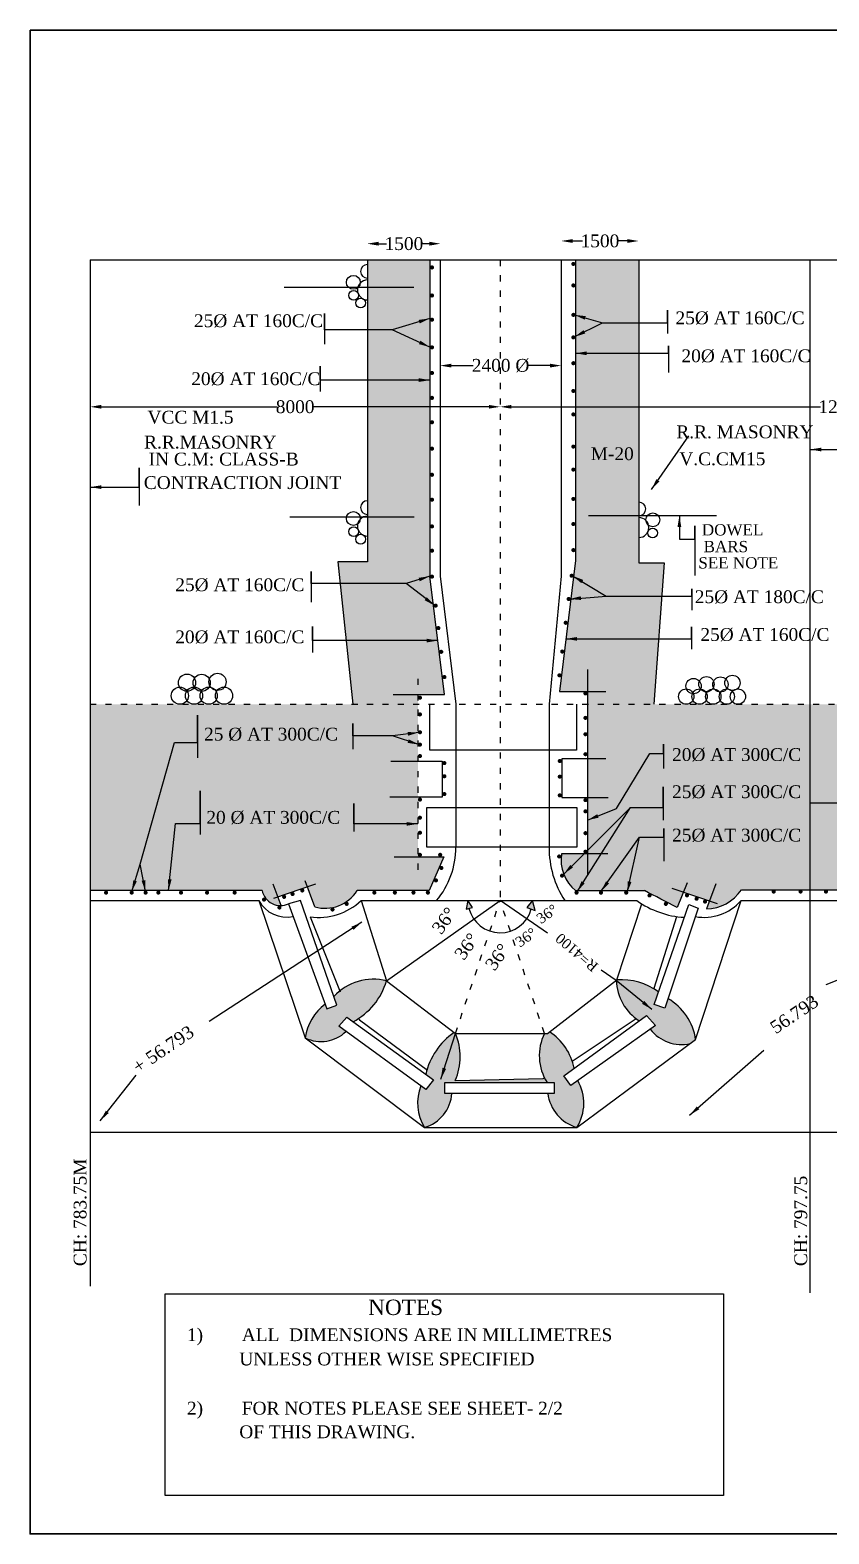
# Model space of a CAD drawing. Header units: millimetres. Extents: x 946 to 42532, y 696 to 30006.
# Drawn here: x 946 to 16527, y 696 to 30006 of the extents above; entities that cross this region are included whole.
import ezdxf

# ---------------------------------------------------------------- set-up
doc = ezdxf.new("R2010")
doc.units = ezdxf.units.MM
doc.header["$MEASUREMENT"] = 0
doc.header["$PDMODE"] = 66
doc.header["$PDSIZE"] = 170
doc.linetypes.add('ACAD_ISO03W100', pattern=[30, 12, -18])
for name, color, linetype in [('DIM', 5, 'Continuous'), ('DOT LINE', 3, 'ACAD_ISO03W100'), ('DWG. LINE', 1, 'Continuous'), ('HATCH', 2, 'Continuous'), ('TEXT', 7, 'Continuous')]:
    doc.layers.add(name, color=color, linetype=linetype)
doc.layers.add('TITLE', color=7, linetype='Continuous', lineweight=30)
doc.styles.get("Standard").update_dxf_attribs({"font": 'times.ttf', "height": 250})
doc.dimstyles.get("Standard").update_dxf_attribs({"dimtxt": 250, "dimasz": 220, "dimexe": 0.18, "dimexo": 0.0625, "dimgap": 0.09, "dimtad": 0, "dimtih": 1, "dimtoh": 1, "dimdec": 1, "dimzin": 0, "dimdsep": 46, "dimtxsty": 'Standard', "dimcen": 0.09, "dimse1": 1, "dimse2": 1, "dimclrd": 5, "dimclre": 5, "dimclrt": 4, "dimadec": 0, "dimazin": 0, "dimtfac": 1, "dimtdec": 1, "dimtofl": 0, "dimtmove": 0, "dimatfit": 3, "dimfxl": 0, "dimtolj": 1, "dimtzin": 0, "dimarcsym": 0})

# ---------------------------------------------------------------- blocks, each defined once
blk = doc.blocks.new('*D2')
at = {"layer": 'Defpoints', "color": 0}
for p in [(2117, 22680), (10114, 22680), (10114, 22664)]:
    blk.add_point(p, dxfattribs=at)
at = {"layer": 'DIM', "color": 5, "lineweight": -2}
for p, q in [((2337, 22664), (5764, 22664)), ((9894, 22664), (6467, 22664))]:
    blk.add_line(p, q, dxfattribs=at)
at = {"layer": 'DIM', "color": 5}
for points in [[(2337, 22701), (2337, 22628), (2117, 22664)], [(9894, 22701), (9894, 22628), (10114, 22664)]]:
    blk.add_solid(points, dxfattribs=at)
at = {"layer": 'DIM', "color": 4, "insert": (6116, 22664), "char_height": 250, "attachment_point": 5}
blk.add_mtext('\\A1;8000', dxfattribs=at)
blk = doc.blocks.new('*D3')
at = {"layer": 'Defpoints', "color": 0}
for p in [(7524, 25851), (8953, 25851), (8953, 25843)]:
    blk.add_point(p, dxfattribs=at)
at = {"layer": 'DIM', "color": 5, "lineweight": -2}
for p, q in [((7744, 25843), (7897, 25843)), ((8733, 25843), (8579, 25843))]:
    blk.add_line(p, q, dxfattribs=at)
at = {"layer": 'DIM', "color": 5}
for points in [[(7744, 25880), (7744, 25806), (7524, 25843)], [(8733, 25880), (8733, 25806), (8953, 25843)]]:
    blk.add_solid(points, dxfattribs=at)
at = {"layer": 'DIM', "color": 4, "insert": (8238, 25843), "char_height": 250, "attachment_point": 5}
blk.add_mtext('\\A1;1500', dxfattribs=at)
blk = doc.blocks.new('*D4')
at = {"layer": 'Defpoints', "color": 0}
for p in [(11306, 25889), (12816, 25896), (12816, 25889)]:
    blk.add_point(p, dxfattribs=at)
at = {"layer": 'DIM', "color": 5, "lineweight": -2}
for p, q in [((11526, 25896), (11720, 25896)), ((12596, 25896), (12402, 25896))]:
    blk.add_line(p, q, dxfattribs=at)
at = {"layer": 'DIM', "color": 5}
for points in [[(11526, 25932), (11526, 25859), (11306, 25896)], [(12596, 25932), (12596, 25859), (12816, 25896)]]:
    blk.add_solid(points, dxfattribs=at)
at = {"layer": 'DIM', "color": 4, "insert": (12061, 25896), "char_height": 250, "attachment_point": 5}
blk.add_mtext('\\A1;1500', dxfattribs=at)
blk = doc.blocks.new('*D5')
at = {"layer": 'Defpoints', "color": 0}
for p in [(8942, 23458), (11305, 23467), (11305, 23458)]:
    blk.add_point(p, dxfattribs=at)
at = {"layer": 'DIM', "color": 5, "lineweight": -2}
for p, q in [((9162, 23467), (9586, 23467)), ((11085, 23467), (10661, 23467))]:
    blk.add_line(p, q, dxfattribs=at)
at = {"layer": 'DIM', "color": 5}
for points in [[(9162, 23504), (9162, 23430), (8942, 23467)], [(11085, 23504), (11085, 23430), (11305, 23467)]]:
    blk.add_solid(points, dxfattribs=at)
at = {"layer": 'DIM', "color": 4, "insert": (10123, 23467), "char_height": 250, "attachment_point": 5}
blk.add_mtext('\\A1;2400 %%C', dxfattribs=at)
blk = doc.blocks.new('*D6')
at = {"layer": 'Defpoints', "color": 0}
for p in [(10114, 22664), (22037, 22664), (22037, 22664)]:
    blk.add_point(p, dxfattribs=at)
at = {"layer": 'DIM', "color": 5, "lineweight": -2}
for p, q in [((10334, 22664), (16360, 22664)), ((21817, 22664), (17226, 22664))]:
    blk.add_line(p, q, dxfattribs=at)
at = {"layer": 'DIM', "color": 5}
for points in [[(10334, 22701), (10334, 22628), (10114, 22664)], [(21817, 22701), (21817, 22628), (22037, 22664)]]:
    blk.add_solid(points, dxfattribs=at)
at = {"layer": 'DIM', "color": 4, "insert": (16793, 22664), "char_height": 250, "attachment_point": 5}
blk.add_mtext('\\A1;12000', dxfattribs=at)

msp = doc.modelspace()

# ---------------------------------------------------------------- hatches: boundary and pattern name
at = {"layer": 'DIM'}
h = msp.add_hatch(color=256, dxfattribs=at)
h.paths.add_polyline_path([(10742.54, 13041.31), (10633.14, 12907.1), (10797.85, 12848.42)])
h.paths.add_polyline_path([(9486.18, 13041.31), (9452.17, 12872.04), (9573.79, 12906.76)])
at = {"layer": 'HATCH'}
h = msp.add_hatch(dxfattribs=at)
h.set_pattern_fill('AR-SAND', color=256, scale=200, style=0)
h.paths.add_polyline_path([(2117.14, 16866.07), (2117.14, 13235.37), (5470.75, 13235.37, 0.36071126), (5842.36, 12943.34), (5777.79, 13112.42), (6351.58, 13311.02), (6497.08, 12915.79, 0.32797485), (7325.97, 13235.37), (8732.05, 13235.37), (9018.37, 13891.22), (8509.91, 13891.22), (8509.91, 16866.07)])
h.paths.add_polyline_path([(7241.37, 16866.07), (8509.91, 16866.07), (8509.91, 17054.19), (9028.36, 17054.19), (8745.22, 19361.35), (8745.22, 25528.18), (7524.51, 25528.18), (7524.51, 19640.41), (6950.49, 19640.41)])
h.paths.add_polyline_path([(11583.11, 19667.34), (11270.55, 17118.18), (11817.65, 17118.18), (11817.65, 16866.07), (13113.15, 16866.07), (13315.86, 19623.28), (12820.21, 19623.28), (12820.21, 25528.18), (11583.11, 25528.18)])
h.paths.add_polyline_path([(14273.29, 16866.07, -0.00602125), (14269.7, 16866.07), (14005.35, 16866.07, -0.00602125), (14001.76, 16866.07), (13745.65, 16866.07, -0.00602125), (13742.07, 16866.07), (11817.65, 16866.07), (11817.65, 13950.67), (11310.66, 13950.67, 0.25990809), (11585.14, 13233.63), (12929.24, 13233.63, -0.00272157), (13565.06, 12906.1), (13689.15, 13207.45), (14176.95, 13041.31), (14198.09, 13041.31), (14136.51, 12878.91, 0.25096369), (14819.15, 13251.88), (16157.35, 13251.88), (16157.35, 16866.07), (14753.51, 16866.07, -0.00602125), (14749.93, 16866.07), (14537.1, 16866.07, -0.00602125), (14533.51, 16866.07)])
h.paths.add_polyline_path([(17908.41, 16866.07, -0.0089532), (17903.07, 16866.07), (17691.99, 16866.07, -0.0089532), (17686.66, 16866.07), (17428.18, 16866.07, -0.0089532), (17422.84, 16866.07), (17160.24, 16866.07, -0.0089532), (17154.9, 16866.07), (16900.55, 16866.07, -0.0089532), (16895.21, 16866.07), (16157.35, 16866.07), (16157.35, 13251.88), (17301.23, 13251.88, 0.25325454), (17676.26, 12884.05), (17676.26, 13024.92), (18178.76, 13164.77), (18285.29, 12853.53, 0.26314526), (19117.79, 13261.58), (20570.6, 13261.58, 0.32686099), (20916.36, 13957.09), (20411.23, 13957.09), (20411.23, 16866.07)])
h.paths.add_polyline_path([(20911.57, 17103.13, -0.15457689), (20907.92, 17114.64, -0.13533679), (20910.75, 17124.89), (20570.49, 19635.85), (20570.49, 25528.18), (19228.75, 25528.18), (19228.75, 24961.47, -0.02501698), (19229.5, 24946.54, -0.02501698), (19228.75, 24931.62), (19228.75, 24712.19, -0.02501698), (19229.5, 24697.27, -0.02501698), (19228.75, 24682.34), (19228.75, 24466.66, -0.02501698), (19229.5, 24451.73, -0.02501698), (19228.75, 24436.81), (19228.75, 24222.81, -0.02501698), (19229.5, 24207.88, -0.02501698), (19228.75, 24192.96), (19228.75, 19649.31), (18745.51, 19649.31), (18959.05, 16866.07), (20411.23, 16866.07), (20411.23, 17103.13)])
h.paths.add_polyline_path([(23616, 16866.07), (24873.79, 16866.07), (25103.54, 19643.27), (24590.99, 19643.27), (24590.99, 25528.18), (23361.39, 25528.18), (23361.39, 19736.1), (23114.07, 17081.07), (23616, 17081.07)])
h.paths.add_polyline_path([(23616, 16866.07), (23616, 13879.08), (23158.41, 13879.08, 0.33565531), (23410.51, 13261.44), (24514.17, 13261.44, 0.08676657), (25550.75, 12953.07), (25678.75, 13302.78), (26157.17, 13168.71), (26069.35, 12960.58, 0.23058534), (26655.86, 13261.44), (27930.94, 13261.44), (27930.94, 16866.07), (27246.31, 16866.07, -0.0089532), (27240.97, 16866.07), (27029.9, 16866.07, -0.0089532), (27024.56, 16866.07), (26766.08, 16866.07, -0.0089532), (26760.74, 16866.07), (26498.14, 16866.07, -0.0089532), (26492.8, 16866.07), (26238.45, 16866.07, -0.0089532), (26233.11, 16866.07)])
h.paths.add_polyline_path([(30913.04, 16866.07), (32288.06, 16866.07), (32288.06, 17071.7), (32731.52, 17071.7), (32390.02, 19745.7), (32390.02, 25528.18), (31148.57, 25528.18), (31148.57, 24763.49, -0.00867306), (31148.66, 24758.31, -0.00867306), (31148.57, 24753.13), (31148.57, 24514.22, -0.00867306), (31148.66, 24509.03, -0.00867306), (31148.57, 24503.85), (31148.57, 24268.68, -0.00867306), (31148.66, 24263.5, -0.00867306), (31148.57, 24258.32), (31148.57, 24024.83, -0.00867306), (31148.66, 24019.65, -0.00867306), (31148.57, 24014.47), (31148.57, 21031.71, -0.00867306), (31148.66, 21026.53, -0.00867306), (31148.57, 21021.34), (31148.57, 20782.43, -0.00867306), (31148.66, 20777.25, -0.00867306), (31148.57, 20772.07), (31148.57, 20536.9, -0.00867306), (31148.66, 20531.72, -0.00867306), (31148.57, 20526.53), (31148.57, 20293.05, -0.00867306), (31148.66, 20287.87, -0.00867306), (31148.57, 20282.68), (31148.57, 19664.71), (30677.29, 19664.71)])
h.paths.add_polyline_path([(4317.66, 14462.59), (7003.4, 14462.59), (7003.4, 14859.76), (4317.66, 14859.76)], flags=24)
h.paths.add_polyline_path([(4272.82, 16083.89), (6958.57, 16083.89), (6958.57, 16481.06), (4272.82, 16481.06)], flags=24)
h.paths.add_polyline_path([(11817.83, 21556.46), (12765.02, 21556.46), (12765.02, 21937.14), (11817.83, 21937.14)], flags=24)
h.paths.add_polyline_path([(13401.51, 14115.97), (15994.97, 14115.97), (15994.97, 14513.14), (13401.51, 14513.14)], flags=24)
h.paths.add_polyline_path([(13401.51, 14962.57), (15994.97, 14962.57), (15994.97, 15359.74), (13401.51, 15359.74)], flags=24)
h.paths.add_polyline_path([(13401.51, 15686.36), (15994.97, 15686.36), (15994.97, 16083.53), (13401.51, 16083.53)], flags=24)
h.paths.add_polyline_path([(17410.45, 14301.4), (20003.91, 14301.4), (20003.91, 14698.57), (17410.45, 14698.57)], flags=24)
h.paths.add_polyline_path([(19227.97, 18446.26), (20175.16, 18446.26), (20175.16, 18826.94), (19227.97, 18826.94)], flags=24)
h.paths.add_polyline_path([(23728.18, 19486.35), (24675.37, 19486.35), (24675.37, 19867.03), (23728.18, 19867.03)], flags=24)
h.paths.add_polyline_path([(25334.52, 14358.64), (29153.55, 14358.64), (29153.55, 14742.02), (25334.52, 14742.02)], flags=9)
h.paths.add_polyline_path([(25354.94, 14814.33), (28517.7, 14814.33), (28517.7, 15197.72), (25354.94, 15197.72)], flags=9)
h.paths.add_polyline_path([(25273.25, 15331.24), (28261.9, 15331.24), (28261.9, 15714.62), (25273.25, 15714.62)], flags=9)
h.paths.add_polyline_path([(24309.8, 14039.16), (26657.04, 14039.16), (26657.04, 14436.33), (24309.8, 14436.33)], flags=24)
h.paths.add_polyline_path([(31363.62, 19826.29), (32197.14, 19826.29), (32197.14, 20161.29), (31363.62, 20161.29)], flags=24)
h = msp.add_hatch(dxfattribs=at)
h.set_pattern_fill('AR-SAND', color=256, scale=200, style=0)
h.paths.add_polyline_path([(7899.86, 11475, 0.27204597), (6872.39, 11171.8), (6931.78, 11000.96), (6736.04, 10929.84), (6703.67, 11018.45, 0.21058961), (6314.53, 10363.57, 0.31975954), (7107.82, 10490.29), (6966.34, 10593.04), (7123.66, 10766.94), (7244.56, 10679.63, 0.20236865)])
h.paths.add_polyline_path([(9175.21, 9281.87), (9033.54, 9281.87), (9033.54, 9492.57), (11028.56, 9492.57, -0.02726371), (10976.39, 9587.19), (10951.04, 9572.28), (9238.19, 9533.38, 0.20580299), (9242.19, 10450.94), (9216.92, 10470.22, 0.19094476), (8665.97, 9653.17), (8811.77, 9547.89), (8667.84, 9357.27), (8568.47, 9429.44, 0.23489927), (8636.21, 8618.65, 0.31254943)])
h.paths.add_polyline_path([(11629.97, 9532.26), (11489.94, 9433.12), (11356.5, 9626.66), (11557.32, 9773.05, 0.20105389), (11075.56, 10481.94), (11035.22, 10450.94), (10977.45, 10450.94, 0.25808841), (11028.56, 9492.57), (11166.13, 9492.57), (11166.13, 9281.87), (11043.01, 9281.87, 0.29636069), (11609.06, 8618.65, 0.27921321)])
h.paths.add_polyline_path([(13387.06, 11133.53), (13323.55, 10944.06), (13115.19, 11017.53), (13201.1, 11263.86, 0.17441791), (12392.85, 11494.14), (12376.42, 11481.51, 0.24405635), (12826.07, 10697.88), (12967.8, 10801.2), (13145.52, 10605.27), (13040.65, 10531.02, 0.28662421), (13822.37, 10253.15), (13927.46, 10330.75, 0.22534453)])
h.paths.add_polyline_path([(19001.38, 10741.85), (19178.89, 10624, 0.14115334), (19796.44, 11429.18), (19784.87, 11437.06), (19777.37, 11459.33, 0.21146088), (18792.05, 11162.06), (18875.25, 10944.11), (18625.52, 10824.78), (18572.09, 10970.74, 0.27452337), (18106.69, 10297.69), (18120.26, 10257.35), (18157.55, 10232.7, 0.26026195), (18962.15, 10436.68), (18822.23, 10530.32)])
h.paths.add_polyline_path([(21096.44, 9319.57), (20968.82, 9319.57), (20968.82, 9574.49), (21163.98, 9574.49, 0.1391299), (21189.77, 10504.82), (21152.94, 10504.82), (21124.21, 10524.39, 0.23758714), (20517.02, 9735.59), (20684.3, 9624.53), (20548.58, 9375.03), (20408.08, 9469.06, 0.26165868), (20546.74, 8653.69, 0.33854843)])
h.paths.add_polyline_path([(23394.11, 9506.16), (23306.33, 9447.74), (23167.04, 9645.79), (23314.97, 9743.94, 0.17757865), (22925.16, 10504.82), (22872.68, 10504.82, 0.29553448), (22751.45, 9574.49), (22939.46, 9574.49), (22939.46, 9319.57), (22836.57, 9319.57, 0.35120207), (23430.61, 8653.69), (23463.05, 8653.69, 0.27296089)])
h.paths.add_polyline_path([(25334.57, 11027.9), (25309.78, 10946.4), (25097.41, 11013.08), (25704.37, 13104.43), (25946.89, 13041.31), (25873.97, 12801.52, 0.2876001), (26657.28, 13041.31), (27930.94, 13041.31), (27930.94, 13261.44), (26655.86, 13261.44, -0.23058534), (26069.35, 12960.58), (26157.17, 13168.71), (25678.75, 13302.78), (25550.75, 12953.07, -0.08676657), (24514.17, 13261.44), (23410.51, 13261.44, -0.33565531), (23158.41, 13879.08), (23616, 13879.08), (23616, 15156.69), (23114.59, 15156.69), (23114.59, 15834.13), (23616, 15834.13), (23616, 16866.07), (23421.81, 16866.07), (23421.81, 16030.75), (22957.03, 16030.75), (22957.03, 14942.39), (23413.54, 14942.39), (23413.54, 14136.52), (22957.03, 14136.52), (22957.03, 13956.37, 0.30493717), (23357.19, 13041.31), (24686.27, 13041.31, 0.07294796), (25537.62, 12842), (25079.66, 11243.19, 0.24949206), (24230.24, 11486.5, 0.32391956), (24682.49, 10651.22), (24906.96, 10800.15), (25056.97, 10612.81), (24899.56, 10508.06, 0.3693712), (25759.82, 10289.22), (25838.6, 10345.9, 0.23408981)])
h.paths.add_polyline_path([(24691.45, 13128.7, -1), (24731.45, 13128.7, -1)], flags=16)
h.paths.add_polyline_path([(26389.64, 13002.17, -1), (26429.64, 13002.17, -1)], flags=16)
h.paths.add_polyline_path([(26054.04, 13149.83, -1), (26094.04, 13149.83, -1)], flags=16)
h.paths.add_polyline_path([(25878.32, 13199.05, -1), (25918.32, 13199.05, -1)], flags=16)
h.paths.add_polyline_path([(23343.44, 15874.57, -1), (23383.44, 15874.57, -1)], flags=16)
h.paths.add_polyline_path([(31661.83, 11427.39), (31640.13, 11441.45, 0.21291992), (30829.61, 11172.46), (30882.86, 11033.7), (30660.33, 10908.98), (30613.67, 11031.7, 0.25806959), (30108.57, 10397.16), (30124.74, 10352.14), (30277.73, 10243.82, 0.14834625), (31061.77, 10471.94), (30903.64, 10587.77), (31074.92, 10724.67), (31185.13, 10647.01, 0.20397413)])
h.paths.add_polyline_path([(33005.61, 9342.29), (32858.48, 9342.29), (32858.48, 9560.64), (33139.22, 9560.64, 0.23496638), (33087.73, 10535.03), (33038.9, 10535.03, 0.21488879), (32491.97, 9726.21), (32629.26, 9629.47), (32492.24, 9424.13), (32387.77, 9500.65, 0.23749574), (32475.76, 8687.66), (32526.8, 8651.52), (32583.39, 8651.52, 0.27066507)])
h.paths.add_polyline_path([(35458.56, 9610.69), (36804.45, 10665.43), (36653.94, 10842.66), (35346.64, 9814.28, 0.17282554), (34754.81, 10561.43), (34718.73, 10535.03, 0.23034721), (34796.69, 9560.64), (34960.04, 9560.64), (34960.04, 9342.29), (34814.71, 9342.29, 0.2926363), (35407.41, 8651.52), (35432.93, 8670.54, 0.29468929)])
h.paths.add_polyline_path([(37098.14, 11227.67), (37075.84, 11158.01), (36854.16, 11231.74), (36898.5, 11365.06, 0.20609527), (36038.21, 11562.21), (36007.26, 11477.88, 0.25740166), (36472.91, 10700.25), (36653.94, 10842.66), (36804.45, 10665.43), (36723.16, 10601.73, 0.19131222), (37600.93, 10286.45), (37611.24, 10318.82, 0.29916892)])

# ---------------------------------------------------------------- linework, layer by layer
at = {"layer": 'DIM'}
for points in [[(6686.77, 24161.87), (6686.77, 24480.26), (6686.77, 23887.57)], [(13379.84, 24302.44), (13379.84, 24546.47), (13379.84, 24094.43)], [(13394.72, 23706.49), (13394.72, 23853.98), (13394.72, 23330.01)], [(6601.66, 23184.31), (6601.66, 23455.44), (6601.66, 22965.32)], [(3071.65, 21098.23), (3071.65, 21473.65), (3071.65, 20740.86)], [(13909.11, 20085.99), (13909.11, 20341.11), (13909.11, 19374.35)], [(8280.8, 19217.63), (6429.1, 19217.63), (6429.1, 19453.38), (6429.1, 18858.02)], [(13850.57, 18976.02), (13850.57, 19115.75), (13850.57, 18700.79)], [(6452.49, 18107.51), (6452.49, 18381.23), (6452.49, 17872.19)], [(13849.14, 18141.03), (13849.14, 18378.62), (13849.14, 17939.74)], [(3766.03, 16122.53), (4209.32, 16122.53), (4209.32, 16653.86), (4209.32, 15823.84)], [(7239.38, 16249.26), (7239.38, 16488.76), (7239.38, 15994.3)], [(13034.11, 15909.49), (13299.96, 15909.49), (13299.96, 16088.78), (13299.96, 15617.32)], [(13295.18, 14851.76), (13295.18, 15259.85), (13295.18, 14606.84)], [(4261.4, 14539.57), (4261.4, 15181.87), (4261.4, 14325.34)], [(7259.14, 14535.01), (7259.14, 14929.03), (7259.14, 14384.35)], [(16157.35, 14946.07), (19726.46, 14946.07)], [(13307.2, 14278.74), (13307.2, 14444.06), (13307.2, 13807.58)], [(9452.17, 12872.04), (9573.79, 12906.76), (9486.18, 13041.31), (9452.17, 12872.04)], [(10633.14, 12907.1), (10797.85, 12848.42), (10742.54, 13041.31), (10633.14, 12907.1)]]:
    msp.add_lwpolyline(points, dxfattribs=at)
msp.add_arc((10114.36, 13041.31), 628.18, 194.199149, 344.743669, dxfattribs=at)
at = {"layer": 'DOT LINE', "ltscale": 10}
for points in [[(10114.36, 25528.18), (10114.36, 13041.31)], [(8509.91, 17362.23), (8509.91, 13483.88)], [(2117.14, 16866.07), (41741.03, 16866.07)], [(9242.19, 10450.94), (10114.36, 13041.31)], [(10977.45, 10450.94), (10114.36, 13041.31)]]:
    msp.add_lwpolyline(points, dxfattribs=at)
at = {"layer": 'DWG. LINE'}
for p, q in [((8741.07, 15974.16), (8741.07, 16866.07)), ((11602.69, 16866.07), (11602.69, 15974.16)), ((11602.69, 15974.16), (8741.07, 15974.16))]:
    msp.add_line(p, q, dxfattribs=at)
for points in [[(2117.14, 25528.18), (41735.11, 25528.18), (41735.11, 8517.26), (2117.14, 8517.26)], [(2117.14, 25528.18), (2117.14, 5526.35)], [(7524.51, 25528.18), (7524.51, 19640.41)], [(8745.22, 25528.18), (8745.22, 19361.35)], [(8941.84, 25528.18), (8941.84, 19361.35)], [(11304.56, 25528.18), (11304.56, 19361.35)], [(11583.11, 25528.18), (11583.11, 19667.34)], [(12820.21, 25528.18), (12820.21, 19623.28)], [(16157.35, 25528.18), (16157.35, 5392.75)], [(8429.95, 24990.59), (5902.44, 24990.59)], [(6010.96, 20518.34), (8436.98, 20518.34)], [(11834.48, 20542.36), (14336.39, 20542.36)], [(7524.51, 19640.41), (6950.49, 19640.41)], [(6950.49, 19640.41), (7241.37, 16866.07)], [(11583.11, 19667.34), (11270.55, 17118.18), (12172.52, 17118.18)], [(8029.18, 17054.19), (9028.36, 17054.19), (8745.22, 19361.35)], [(8941.84, 19361.35), (9249.01, 16866.07), (9249.01, 14079.66)], [(11304.56, 19361.35), (11067.42, 16866.07), (11067.42, 14079.66)], [(12820.21, 19623.28), (13315.86, 19623.28), (13113.15, 16866.07)], [(11817.65, 17541.68), (11817.65, 13536.99)], [(7984.4, 15755.72), (8985.33, 15755.72), (8985.33, 15054.91), (7960.76, 15054.91)], [(12175.48, 15804.28), (11316.41, 15804.28), (11316.41, 15046.5), (12218.04, 15046.5)], [(8047.67, 13891.22), (9018.37, 13891.22), (8732.05, 13235.37), (7325.97, 13235.37)], [(12212.43, 13950.67), (11310.66, 13950.67)], [(5470.75, 13235.37), (2117.14, 13235.37)], [(5842.36, 12943.34), (5684.47, 13356.78)], [(5699.08, 13085.18), (6517.54, 13368.46)], [(6497.08, 12915.79), (6310.01, 13423.95)], [(11585.14, 13233.63), (12929.24, 13233.63)], [(13465.29, 13283.7), (14349.22, 12982.64)], [(13761.59, 13383.38), (13565.06, 12906.1)], [(14320.94, 13365.26), (14136.51, 12878.91)], [(14819.15, 13251.88), (17301.23, 13251.88)], [(2117.14, 13041.31), (5408.16, 13041.31)], [(5408.16, 13041.31), (6314.53, 10363.57), (8636.21, 8618.65), (11609.06, 8618.65), (13927.46, 10330.75), (14813.84, 13041.31)], [(6736.04, 10929.84), (6931.78, 11000.96), (6222.44, 13041.31), (5988.14, 12977.47), (6736.04, 10929.84)], [(7401.2, 13041.31), (7899.86, 11475), (9242.19, 10450.94), (11035.22, 10450.94), (12392.85, 11494.14), (12878.42, 12974.94)], [(7401.2, 13041.31), (12779.41, 13041.31)], [(7899.86, 11475), (10114.36, 13041.31)], [(11038.95, 12403.76), (10114.36, 13041.31)], [(13794.19, 12964.34), (13977.11, 12893.93), (13323.55, 10944.06), (13115.19, 11017.53), (13794.19, 12964.34)], [(14176.95, 13041.31), (14198.09, 13041.31)], [(14813.84, 13041.31), (17183.54, 13041.31)], [(6407.77, 12724.56), (6993.17, 11258.47)], [(13110.35, 11323.21), (13117.51, 11335.29), (13562.42, 12731.2)], [(12376.42, 11481.51), (12087.26, 11680.9)], [(8811.77, 9547.89), (8667.84, 9357.27), (6966.34, 10593.04), (7123.66, 10766.94), (8811.77, 9547.89)], [(7351.86, 10742.39), (7368.37, 10718.64), (8695.28, 9736.04)], [(12967.8, 10801.2), (13145.52, 10605.27), (11489.94, 9433.12), (11356.5, 9626.66), (12967.8, 10801.2)], [(11520.83, 9907.61), (12766.27, 10742.62)], [(9233.86, 9533.29), (10951.04, 9572.28), (10976.39, 9587.19)]]:
    msp.add_lwpolyline(points, dxfattribs=at)
for points in [[(8684.88, 14853.72), (11608.98, 14853.72), (11608.98, 14079.66), (8684.88, 14079.66)], [(11166.13, 9492.57), (11166.13, 9281.87), (9033.54, 9281.87), (9033.54, 9492.57), (11166.13, 9492.57)], [(3582.5, 5373.5), (14471.5, 5373.5), (14471.5, 1446.5), (3582.5, 1446.5)]]:
    msp.add_lwpolyline(points, close=True, dxfattribs=at)
for centre, radius, start, end in [((7659.87, 14066.56), 1589.2, 319.824254, 0.472178), ((12958.04, 14074.48), 1890.63, 179.843069, 213.124925), ((12091.01, 13838.33), 788.4, 171.808437, 230.085571), ((5832.62, 13313.39), 370.18, 192.167747, 294.842424), ((6694.13, 13639.44), 750, 254.767472, 327.400229), ((-16839.11, -45336.04), 65700.54, 62.4340704, 63.0578073), ((14129.69, 13702.59), 823.7, 270.474374, 326.82717), ((5945.78, 13325.9), 608.3, 207.89383, 282.531123), ((6576.72, 13910.91), 1198.32, 261.894761, 313.474577), ((13798.38, 14454.43), 1742.18, 234.205187, 266.996676), ((14095.51, 13662.05), 949.37, 259.452857, 319.168446), ((7644.13, 10449.08), 1057.31, 76.003505, 136.878623), ((6629.87, 11853.7), 1325.25, 297.634293, 343.395761), ((13356.15, 11522.86), 980.6, 182.416663, 237.277799), ((12476.94, 10255.75), 1241.25, 54.308878, 93.884405), ((7252.06, 10249.53), 944.44, 125.49578, 173.064302), ((12811.87, 10163.05), 1128.12, 8.548636, 59.345321), ((6622.24, 10983.74), 692.31, 243.610815, 314.539506), ((9972.19, 9366.66), 1337.27, 124.387553, 167.628365), ((8172.8, 9996.82), 1161.82, 336.491448, 23.008535), ((11869.5, 10017.96), 991.58, 154.109448, 211.99576), ((10470.61, 9552.67), 1108.84, 11.463875, 56.935802), ((13653.97, 11017.91), 783.08, 218.444041, 282.418379), ((9417.64, 9092.16), 913.7, 158.337782, 211.214108), ((10865.27, 9092.72), 882.02, 327.488085, 29.889827), ((8427.04, 9339.27), 750.37, 286.186029, 355.612448), ((11836.36, 9385.82), 800.14, 187.465157, 253.496169)]:
    msp.add_arc(centre, radius, start, end, dxfattribs=at)
at = {"layer": 'HATCH', "const_width": 40}
for points in [[(8765.26, 25379.62, 1), (8805.26, 25379.62, 1)], [(11522.6, 25449.44, 1), (11562.6, 25449.44, 1)], [(11522.6, 25028.73, 1), (11562.6, 25028.73, 1)], [(8765.26, 24833.17, 1), (8805.26, 24833.17, 1)], [(8765.26, 24360.95, 1), (8805.26, 24360.95, 1)], [(11522.6, 24456.18, 1), (11562.6, 24456.18, 1)], [(11522.6, 24017.29, 1), (11562.6, 24017.29, 1)], [(8765.26, 23821.4, 1), (8805.26, 23821.4, 1)], [(11522.6, 23513.94, 1), (11562.6, 23513.94, 1)], [(8765.26, 23323.63, 1), (8805.26, 23323.63, 1)], [(8765.26, 22838.36, 1), (8805.26, 22838.36, 1)], [(11522.6, 22972.84, 1), (11562.6, 22972.84, 1)], [(8765.26, 22363.4, 1), (8805.26, 22363.4, 1)], [(11522.6, 22514.83, 1), (11562.6, 22514.83, 1)], [(8765.26, 21848.03, 1), (8805.26, 21848.03, 1)], [(11522.6, 21888.68, 1), (11562.6, 21888.68, 1)], [(11522.6, 21440.33, 1), (11562.6, 21440.33, 1)], [(8765.26, 21338.88, 1), (8805.26, 21338.88, 1)], [(8765.26, 20852.47, 1), (8805.26, 20852.47, 1)], [(11522.6, 20868.87, 1), (11562.6, 20868.87, 1)], [(8765.26, 20332.08, 1), (8805.26, 20332.08, 1)], [(11522.6, 20378.93, 1), (11562.6, 20378.93, 1)], [(8765.26, 19859.24, 1), (8805.26, 19859.24, 1)], [(11522.6, 19870.2, 1), (11562.6, 19870.2, 1)], [(8765.26, 19354.75, 1), (8805.26, 19354.75, 1)], [(11487.76, 19370.92, 1), (11527.76, 19370.92, 1)], [(8837.44, 18789.28, 1), (8877.44, 18789.28, 1)], [(11430.5, 18917.35, 1), (11470.5, 18917.35, 1)], [(11373.12, 18454.11, 1), (11413.12, 18454.11, 1)], [(8889.96, 18350.57, 1), (8929.96, 18350.57, 1)], [(8945.81, 17888.19, 1), (8985.81, 17888.19, 1)], [(11305.36, 17893.91, 1), (11345.36, 17893.91, 1)], [(9008.11, 17396.64, 1), (9048.11, 17396.64, 1)], [(11251.15, 17430.51, 1), (11291.15, 17430.51, 1)], [(8530.34, 16993.1, 1), (8570.34, 16993.1, 1)], [(11758.01, 17077.76, 1), (11798.01, 17077.76, 1)], [(8530.34, 16667.66, 1), (8570.34, 16667.66, 1)], [(11758.01, 16601.02, 1), (11798.01, 16601.02, 1)], [(8530.34, 16320.46, 1), (8570.34, 16320.46, 1)], [(11758.01, 16282.53, 1), (11798.01, 16282.53, 1)], [(8530.34, 16079.5, 1), (8570.34, 16079.5, 1)], [(8530.34, 15856.91, 1), (8570.34, 15856.91, 1)], [(11758.01, 15892.9, 1), (11798.01, 15892.9, 1)], [(9006.61, 15719.7, 1), (9046.61, 15719.7, 1)], [(11257.25, 15760.48, 1), (11297.25, 15760.48, 1)], [(9006.61, 15463.94, 1), (9046.61, 15463.94, 1)], [(11257.25, 15455.32, 1), (11297.25, 15455.32, 1)], [(8529.9, 15009.44, 1), (8569.9, 15009.44, 1)], [(9006.61, 15115.58, 1), (9046.61, 15115.58, 1)], [(11257.25, 15090.72, 1), (11297.25, 15090.72, 1)], [(11758.96, 14998.79, 1), (11798.96, 14998.79, 1)], [(8529.9, 14655.09, 1), (8569.9, 14655.09, 1)], [(11758.96, 14779.87, 1), (11798.96, 14779.87, 1)], [(8529.9, 14361.52, 1), (8569.9, 14361.52, 1)], [(11758.96, 14354.34, 1), (11798.96, 14354.34, 1)], [(8529.9, 13931.63, 1), (8569.9, 13931.63, 1)], [(8924.65, 13931.63, 1), (8964.65, 13931.63, 1)], [(11244.97, 13900.18, 1), (11284.97, 13900.18, 1)], [(11758.96, 13993.38, 1), (11798.96, 13993.38, 1)], [(8948.97, 13676.01, 1), (8988.97, 13676.01, 1)], [(11303.35, 13526.81, 1), (11343.35, 13526.81, 1)], [(2408.79, 13195.79, 1), (2448.79, 13195.79, 1)], [(2908.53, 13195.79, 1), (2948.53, 13195.79, 1)], [(3179.12, 13195.79, 1), (3219.12, 13195.79, 1)], [(3428.32, 13195.79, 1), (3468.32, 13195.79, 1)], [(3870.13, 13195.79, 1), (3910.13, 13195.79, 1)], [(4378.83, 13195.79, 1), (4418.83, 13195.79, 1)], [(4915.37, 13195.79, 1), (4955.37, 13195.79, 1)], [(6045.24, 13168.71, 1), (6085.24, 13168.71, 1)], [(6235.32, 13236.99, 1), (6275.32, 13236.99, 1)], [(7641.24, 13195.45, 1), (7681.24, 13195.45, 1)], [(8040.4, 13195.45, 1), (8080.4, 13195.45, 1)], [(8404.26, 13195.45, 1), (8444.26, 13195.45, 1)], [(8684.5, 13195.45, 1), (8724.5, 13195.45, 1)], [(8841.87, 13432.61, 1), (8881.87, 13432.61, 1)], [(11583.73, 13194.66, 1), (11623.73, 13194.66, 1)], [(12060.49, 13194.66, 1), (12100.49, 13194.66, 1)], [(12552.52, 13194.66, 1), (12592.52, 13194.66, 1)], [(15429.41, 13215.79, 1), (15469.41, 13215.79, 1)], [(15953.11, 13215.79, 1), (15993.11, 13215.79, 1)], [(16449.29, 13215.79, 1), (16489.29, 13215.79, 1)], [(5489.39, 13059.5, 1), (5529.39, 13059.5, 1)], [(5789.45, 12904.8, 1), (5829.45, 12904.8, 1)], [(5881.29, 13112.05, 1), (5921.29, 13112.05, 1)], [(6824.78, 12865.68, 1), (6864.78, 12865.68, 1)], [(7101.51, 12976.33, 1), (7141.51, 12976.33, 1)], [(13007.57, 13140.16, 1), (13047.57, 13140.16, 1)], [(13326.18, 12975.18, 1), (13366.18, 12975.18, 1)], [(13738.58, 13141.86, 1), (13778.58, 13141.86, 1)], [(13924.88, 13076.11, 1), (13964.88, 13076.11, 1)], [(14090.92, 13021.48, 1), (14130.92, 13021.48, 1)]]:
    msp.add_lwpolyline(points, format="xyb", close=True, dxfattribs=at)
at = {"layer": 'HATCH'}
for centre, radius in [((7251.79, 25089.93), 135.21), ((7256.99, 24835.35), 93.61), ((7394.8, 24687.27), 96.21), ((7251.79, 20486.11), 135.21), ((13092.93, 20459.39), 135.21), ((7256.99, 20231.52), 93.61), ((13087.73, 20204.8), 93.61), ((7394.8, 20083.44), 96.21), ((4008.08, 17286.99), 167.33), ((4292.24, 17283.87), 167.33), ((4602.9, 17302.39), 167.33), ((13885.72, 17221.34), 149.01), ((14138.23, 17257.03), 149.01), ((14410.48, 17251.48), 149.01), ((14644.11, 17281.91), 149.01), ((3866.67, 17033.4), 167.33), ((4144.43, 17033.4), 167.33), ((4430.44, 17033.4), 167.33), ((4728.77, 17033.4), 167.33), ((13743.86, 17015.07), 149.01), ((14003.55, 17015.07), 149.01), ((14271.49, 17015.07), 149.01), ((14535.31, 17015.07), 149.01), ((14751.72, 17015.07), 149.01)]:
    msp.add_circle(centre, radius, dxfattribs=at)
for centre, radius, start, end in [((7524.51, 25303.37), 132.89, 90, 270), ((7524.51, 24941.86), 193.78, 90, 270), ((7524.51, 20699.54), 132.89, 90, 270), ((7524.51, 20338.03), 193.78, 90, 270), ((12820.21, 20672.83), 132.89, 270, 90), ((12820.21, 20311.31), 193.78, 270, 90)]:
    msp.add_arc(centre, radius, start, end, dxfattribs=at)
at = {"layer": 'TITLE'}
msp.add_lwpolyline([(946, 30006.5), (42495, 30006.5), (42495, 696), (946, 696)], close=True, dxfattribs=at)

# ---------------------------------------------------------------- texts
at = {"layer": 'DIM', "color": 4}
msp.add_text('20 %%C AT 300C/C', height=250, dxfattribs=at).set_placement((4383.85, 14537.26))
at = {"layer": 'TEXT'}
for s, height, p in [('25%%C AT 160C/C', 250, (4142.9, 24216.63)), ('25%%C AT 160C/C', 250, (13534.96, 24272.57)), ('20%%C AT 160C/C', 250, (13650.73, 23532.45)), ('20%%C AT 160C/C', 250, (4090.01, 23085.97)), ('VCC M1.5', 250, (3236.51, 22336.15)), ('R.R. MASONRY', 250, (13550.83, 22050.66)), ('R.R.MASONRY', 250, (3170.29, 21850.98)), ('IN C.M: CLASS-B', 250, (3258.59, 21520.17)), ('M-20', 250, (11881.27, 21624.23)), ('V.C.CM15', 250, (13608.64, 21525.04)), ('CONTRACTION JOINT', 250, (3164.77, 21061.94)), ('DOWEL', 220, (14048.51, 20156.22)), ('BARS', 220, (14082.87, 19830.13)), ('SEE NOTE', 220, (13979.8, 19512.63)), ('25%%C AT 160C/C', 250, (3778.16, 19070.13)), ('25%%C AT 180C/C', 250, (13910.75, 18837.17)), ('20%%C AT 160C/C', 250, (3778.16, 18054.74)), ('25%%C AT 160C/C', 250, (14019.1, 18101.1)), ('25 %%C AT 300C/C', 250, (4339.02, 16158.56)), ('20%%C AT 300C/C', 250, (13467.71, 15761.02)), ('25%%C AT 300C/C', 250, (13467.71, 15037.24)), ('25%%C AT 300C/C', 250, (13467.71, 14190.64)), ('NOTES', 300, (7540.66, 4962.74)), ('1)        ALL  DIMENSIONS ARE IN MILLIMETRES', 250, (4005.85, 4453.26)), ('UNLESS OTHER WISE SPECIFIED', 250, (5027, 3980.76)), ('2)        FOR NOTES PLEASE SEE SHEET- 2/2', 250, (4005.85, 3021.76)), ('OF THIS DRAWING.', 250, (5027, 2561.76))]:
    msp.add_text(s, height=height, dxfattribs=at).set_placement(p)
for s, height, rotation, p in [('36°', 250, 54.268846, (8966.03, 12363.34)), ('36°', 200, 34.631358, (10911.67, 12578.5)), ('36°', 250, 54.268846, (9405.67, 11860.04)), ('36°', 200, 34.631358, (10499.5, 12120.96)), ('R=4100', 200, 139.575615, (12043.93, 11788.56)), ('36°', 250, 54.268846, (10005.59, 11654.14)), ('56.793', 250, 33.952633, (15488.82, 10431.24)), ('+ 56.793', 250, 34.090533, (3056.21, 9662.83)), ('CH: 783.75M', 250, 90, (2046.36, 5915.27)), ('CH: 797.75', 250, 90, (16101.99, 5915.27))]:
    msp.add_text(s, height=height, rotation=rotation, dxfattribs=at).set_placement(p)

# ---------------------------------------------------------------- dimensions: what is measured, and where the dimension line sits
at = {"layer": 'DIM'}
for p1, p2, distance, text, picture, middle in [((7524.14, 25851.46), (8952.54, 25851.46), -8.46, '1500', '*D3', (8238.34, 25843)), ((8941.84, 23458.19), (11304.56, 23458.19), 8.92, '2400 %%C', '*D5', (10123.2, 23467.11)), ((2117.14, 22679.97), (10114.36, 22679.97), -15.75, '8000', '*D2', (6115.75, 22664.22))]:
    dim = msp.add_aligned_dim(p1=p1, p2=p2, distance=distance, text=text, dimstyle='Standard', dxfattribs=at)
    dim.commit()
    dim.dimension.update_dxf_attribs({"geometry": picture, "text_midpoint": middle})
dim = msp.add_linear_dim(base=(12815.56, 25895.74), p1=(11306.48, 25889.35), p2=(12815.56, 25889.35), text='1500', dimstyle='Standard', dxfattribs=at)
dim.commit()
dim.dimension.update_dxf_attribs({"geometry": '*D4', "text_midpoint": (12061.02, 25895.74)})
dim = msp.add_linear_dim(base=(22036.68, 22664.22), p1=(10114.36, 22664.22), p2=(22036.68, 22664.22), text='12000', dimstyle='Standard', dxfattribs=at)
dim.commit()
dim.dimension.update_dxf_attribs({"geometry": '*D6', "text_midpoint": (16793.09, 22664.22), "dimtype": 160})

# ---------------------------------------------------------------- leaders
for points in [[(8745.22, 24387.32), (8010.96, 24161.87), (6686.77, 24161.87)], [(11562.59, 24455.61), (12109.51, 24302.44)], [(8745.22, 23827.25), (8010.96, 24161.87)], [(11560.47, 24026.28), (12109.51, 24302.44), (13379.84, 24302.44)], [(11583.11, 23706.49), (13394.72, 23706.49)], [(8745.22, 23184.31), (6601.66, 23184.31)], [(13065.45, 21052.13), (13796.03, 22097.93)], [(16157.35, 21831.43), (17003.57, 21831.43)], [(2117.14, 21098.23), (3071.65, 21098.23)], [(13610.08, 20542.36), (13610.08, 20085.99), (13909.11, 20085.99)], [(8745.22, 19361.35), (8280.8, 19217.63)], [(11527.76, 19370.92), (12184.54, 18976.02), (13850.57, 18976.02)], [(8837.44, 18789.21), (8280.8, 19217.63)], [(11470.5, 18917.25), (12184.54, 18976.02)], [(11395.97, 18141.03), (13849.14, 18141.03)], [(8899.09, 18107.51), (6452.49, 18107.51)], [(3199.12, 13215.79), (3095.94, 13748.52), (3766.03, 16122.53)], [(8530.52, 16317.81), (8016.54, 16249.26), (7239.38, 16249.26)], [(8530.34, 16079.5), (8016.54, 16249.26)], [(11817.65, 14608.01), (12382.78, 14833.78), (13034.11, 15909.49)], [(11354.72, 13556.48), (12655.1, 14851.76)], [(11614.45, 13211.54), (12655.1, 14851.76), (13295.18, 14851.76)], [(3647.41, 13235.37), (3785.69, 14539.57), (4261.4, 14539.57)], [(8509.91, 14535.01), (7259.14, 14535.01)], [(12080.49, 13214.66), (12831.48, 14278.74)], [(12592.52, 13194.66), (12831.48, 14278.74), (13307.2, 14278.74)], [(2928.53, 13215.79), (3095.94, 13748.52)], [(7418.17, 12619.69), (4441.11, 10685.93)], [(19405.49, 12563.72), (16463.62, 11397.56)], [(13074.69, 10917.68), (12376.42, 11481.51)], [(8958.19, 9562.18), (9242.19, 10450.94)], [(13808.88, 8855.13), (15256.94, 10124.34)], [(2316.05, 8749.56), (3016.54, 9635.65)]]:
    msp.add_leader(points, dimstyle='Standard', override={"dimgap": 0.09, "dimtad": 0}, dxfattribs=at)

doc.saveas('drawing.dxf')
